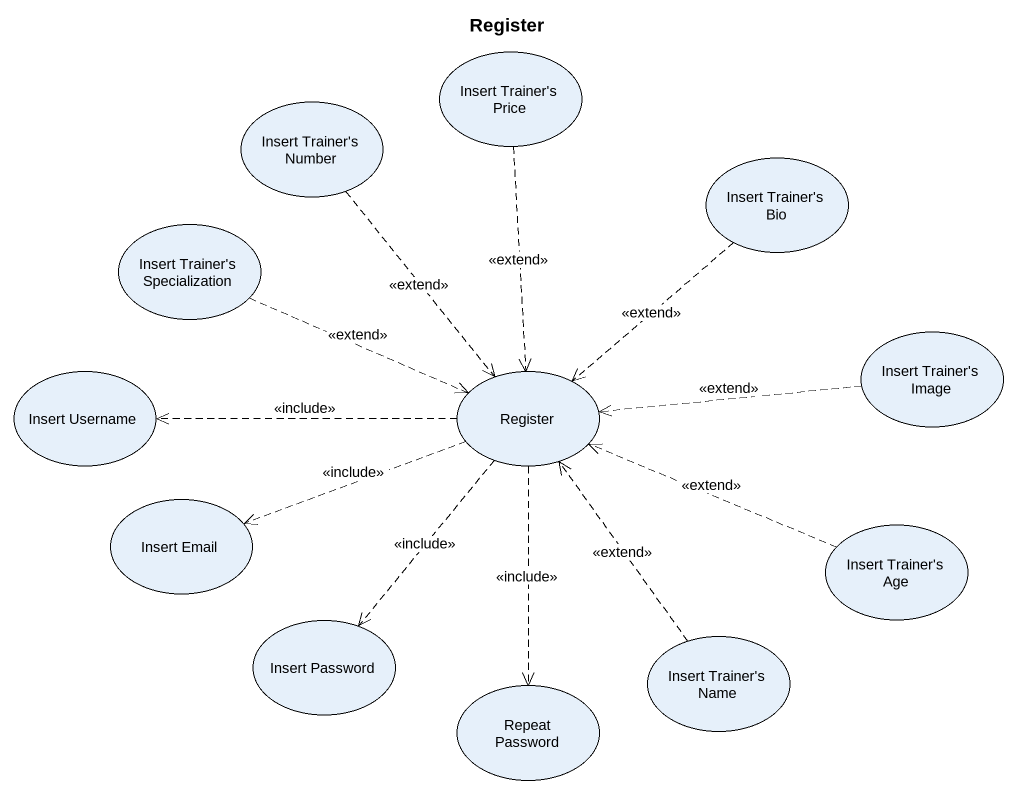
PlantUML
@startuml
title Register
usecase "Insert Trainer's Price" as Insert_Trainer_s_Price
usecase "Insert Trainer's Number" as Insert_Trainer_s_Number
usecase "Insert Trainer's Bio" as Insert_Trainer_s_Bio
usecase "Insert Trainer's Specialization" as Insert_Trainer_s
usecase "Insert Username" as Insert_Username
usecase Register
usecase "Insert Trainer's Image" as Insert_Trainer_s_Image
usecase "Insert Email" as Insert_Email
usecase "Insert Trainer's Age" as Insert_Trainer_s_Age
usecase "Insert Password" as Insert_Password
usecase "Repeat Password" as Repeat_Password
usecase "Insert Trainer's Name" as Insert_Trainer_s_Name
Insert_Trainer_s_Price ..> Register : <<extend>>
Insert_Trainer_s_Number ..> Register : <<extend>>
Insert_Trainer_s_Bio ..> Register : <<extend>>
Insert_Trainer_s .right.> Register : <<extend>>
Register .left.> Insert_Username : <<include>>
Register .left.> Insert_Email : <<include>>
Register ..> Insert_Password : <<include>>
Register ..> Repeat_Password : <<include>>
Insert_Trainer_s_Image .left.> Register : <<extend>>
Insert_Trainer_s_Age .left.> Register : <<extend>>
Insert_Trainer_s_Name .up.> Register : <<extend>>
@enduml
